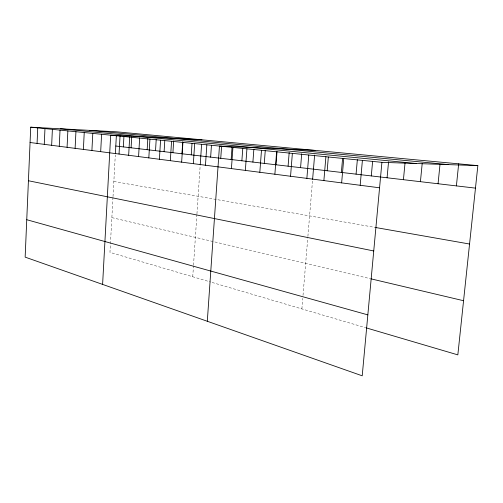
<?xml version="1.0" encoding="UTF-8"?>
<svg xmlns="http://www.w3.org/2000/svg" width="503" height="503" viewBox="0 0 503 503"><rect width="100%" height="100%" fill="white"/><g stroke="black" fill="none" stroke-linecap="round" stroke-linejoin="round"><path stroke-width="0.38" stroke-dasharray="2.52 1.89" d="M112.98 197.327L109.956 252.368L210.707 282.051M113.018 196.572L115.306 154.911M192.743 276.763L193.466 265.986M193.517 265.213L196.899 214.592M196.95 213.832L200.169 165.72M301.894 308.924L302.768 298.348M303.02 295.33L307.836 237.083M307.899 236.328L312.552 180.112M113.848 181.47L216.328 199.49M217.868 199.76L374.905 227.381M111.867 217.623L370.183 278.656M212.109 282.466L365.662 327.711"/><path stroke-width="0.75" d="M477.85 165.632L116.57 131.811L30.721 127.184L25.15 257.134L362.217 375.816L381.915 162.337L477.85 165.632L457.837 354.873L366.385 327.925M37.071 143.418L37.75 127.881M44.264 144.355L44.968 128.605M51.658 145.31L52.387 129.353M59.26 146.298L60.02 130.114M67.075 147.31L67.861 130.899M75.11 148.347L75.934 131.704M83.385 149.422L84.234 132.541M91.904 150.523L92.791 133.396M100.682 151.661L101.6 134.276M102.606 284.409L110.673 135.188L201.898 139.803M115.388 153.428L116.369 135.552M119.041 154.044L120.035 136.124M123.348 146.907L123.939 136.307M128.655 155.289L129.692 137.086M131.088 147.813L131.698 137.08M138.577 156.571L139.658 137.879M147.172 149.693L147.838 138.495M148.819 157.898L149.938 139.117M155.528 150.674L156.213 139.325M159.401 159.269L160.57 140.18M164.11 151.68L164.77 140.947M170.341 160.69L171.554 141.28M172.919 152.711L173.648 141.06M181.967 153.767L182.734 141.777M181.646 162.155L182.916 142.418M191.259 154.855L192.008 143.462M193.347 163.67L194.674 143.594M200.219 164.965L201.59 144.424M205.463 165.236L206.846 144.814M210.644 157.125L211.442 145.411M207.305 321.272L219.459 146.077L315.01 150.391M220.754 158.307L221.597 146.21M231.16 159.526L232.034 147.253M231.424 168.599L232.933 147.423M241.874 160.784L242.779 148.328M245.351 170.404L246.935 148.825M252.908 162.073L253.864 149.228M259.825 172.284L261.485 150.284M264.282 163.406L265.27 150.366M274.877 174.233L276.619 151.799M276.002 164.777L277.027 151.541M288.093 166.191L289.175 152.554M290.545 176.264L292.369 153.371M300.574 167.656L301.693 153.799M306.868 178.376L308.779 155.018M312.615 179.332L314.627 155.081M323.882 180.583L325.894 156.729M327.176 170.769L328.34 157.024M341.374 172.428L342.587 158.451M341.638 182.878L343.75 158.52M356.067 174.151L357.35 159.715M360.179 185.286L362.405 160.388M371.289 175.931L372.629 161.243M387.071 177.779L388.555 161.859M403.431 179.697L405.053 162.714M420.42 181.684L422.199 163.481M438.063 183.752L439.999 164.431M456.397 185.896L458.673 163.84M89.66 130.359L448.751 164.632M60.511 128.787L416.245 163.519M30.721 127.184L381.915 162.337M115.791 146.021L475.473 188.128M30.061 142.512L379.564 187.795M375.647 227.513L469.557 244.03M28.426 180.747L373.735 250.959M370.912 278.825L463.565 300.719M26.753 219.717L367.838 314.878"/></g></svg>
